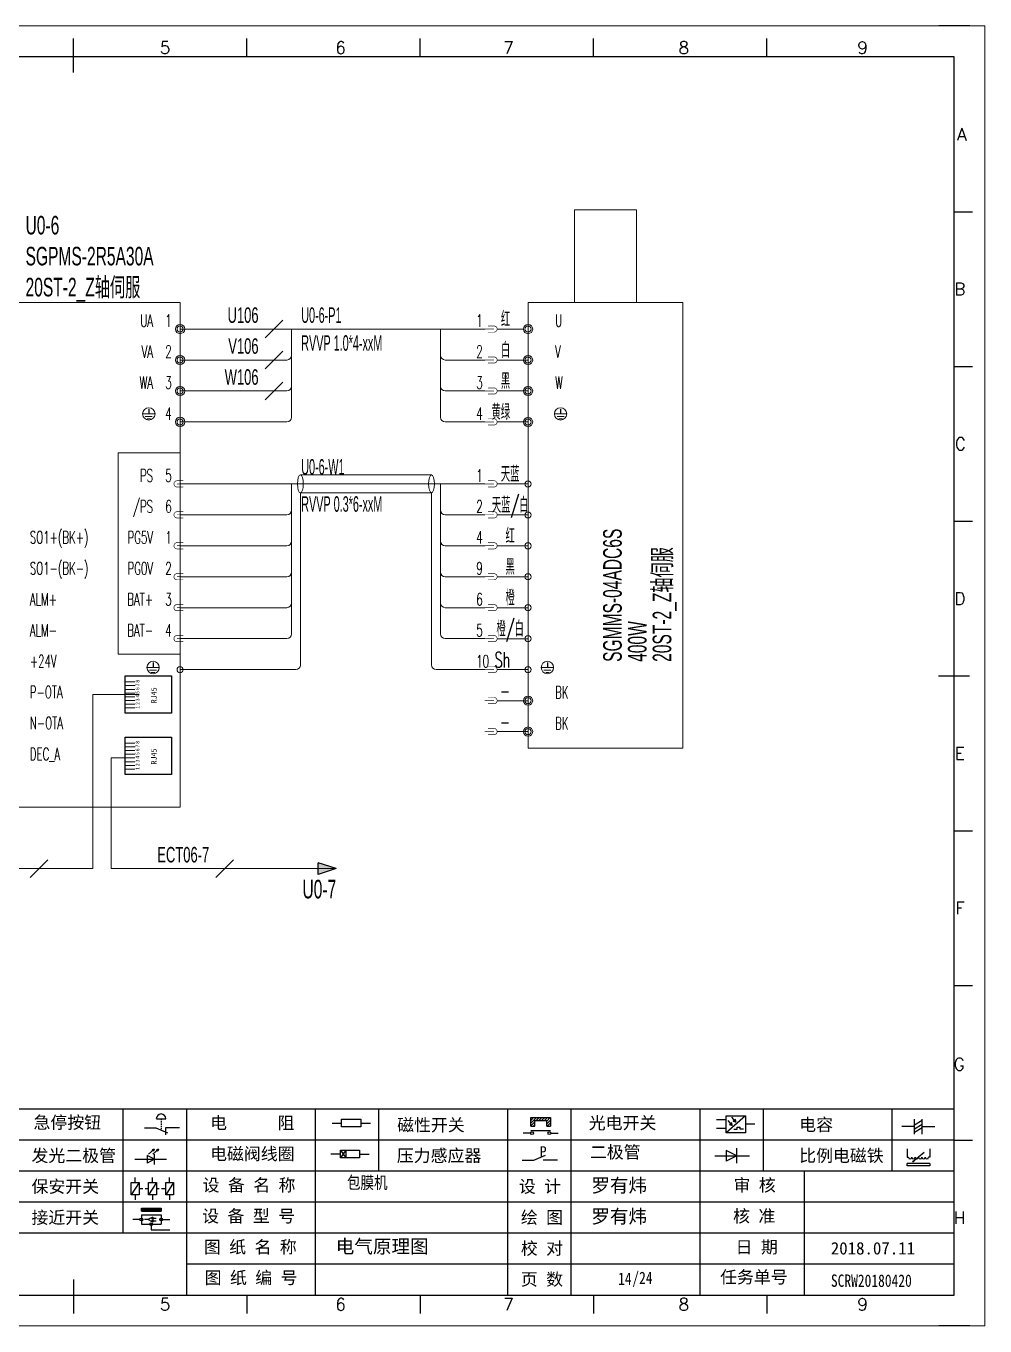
# Model space of a CAD drawing. Extents: x 49673 to 52330, y -5620 to -4375.
# Drawn here: x 51501.1 to 51656, y -5113.3 to -4903.3 of the extents above; entities that cross this region are included whole.
import ezdxf
from ezdxf.enums import TextEntityAlignment as Align

# ---------------------------------------------------------------- set-up
doc = ezdxf.new("R2010")
doc.units = 0
doc.header["$MEASUREMENT"] = 0
doc.layers.add('AE_BOR', color=1, linetype='Continuous')
doc.layers.add('Dimension', color=3, linetype='Continuous', lineweight=13)
doc.styles.get("Standard").update_dxf_attribs({"font": 'txt.shx'})
doc.styles.add('WD', font='simplex.shx', dxfattribs={"bigfont": 'gbcbig.shx'})
doc.styles.add('样式 8', font='arial.ttf')
doc.styles.add('楷体', font='STFANGSO.TTF', dxfattribs={"width": 0.8})
doc.styles.add('汉字', font='')
doc.styles.get('汉字').set_extended_font_data('新宋体')

# ---------------------------------------------------------------- blocks, each defined once
blk = doc.blocks.new('A$C5EEB7F37')
at = {"lineweight": 0}
for p, q in [((0, 16.82), (5.16, 16.82)), ((0, 14.82), (5.16, 14.82)), ((0, 12.82), (5.16, 12.82)), ((0, 10.82), (5.16, 10.82)), ((0, 8.82), (5.16, 8.82)), ((0, 6.82), (5.16, 6.82)), ((0, 4.82), (5.16, 4.82)), ((0, 2.82), (5.16, 2.82))]:
    blk.add_line(p, q, dxfattribs=at)
blk.add_lwpolyline([(0.07, 0), (0.07, 20.03), (25.01, 20.03), (25.01, 0)], close=True)
at = {"char_height": 2, "width": 3.7055, "attachment_point": 1, "rotation": 90}
for s, insert in [('{\\fSimSun|b0|i0|c134|p2;8}', (5.62, 16.42)), ('{\\fSimSun|b0|i0|c134|p2;7}', (5.62, 14.42)), ('{\\fSimSun|b0|i0|c134|p2;6}', (5.62, 12.42)), ('{\\fSimSun|b0|i0|c134|p2;3}', (5.62, 6.42)), ('{\\fSimSun|b0|i0|c134|p2;5}', (5.62, 10.42)), ('{\\fSimSun|b0|i0|c134|p2;4}', (5.62, 8.42)), ('{\\fSimSun|b0|i0|c134|p2;1}', (5.56, 2.42)), ('{\\fSimSun|b0|i0|c134|p2;2}', (5.62, 4.42))]:
    blk.add_mtext(s, dxfattribs=dict(at, insert=insert))
at = {"color": 7, "insert": (13.92, 5.3), "char_height": 3.024, "attachment_point": 1, "rotation": 90}
blk.add_mtext_dynamic_manual_height_columns('{\\fSimSun|b0|i0|c134|p2;RJ45}', width=47.9244, gutter_width=12.5, heights=[0], dxfattribs=at)
blk = doc.blocks.new('磁性开关')
at = {"linetype": 'ByBlock'}
h = blk.add_hatch(dxfattribs=at)
h.set_pattern_fill('ANSI31', color=256, scale=0.1, style=0)
h.set_pattern_definition([(45, (0, 0), (-0.224506403, 0.224506403), [])])
h.paths.add_polyline_path([(-1910.88, -776.69), (-1910.88, -775.29), (-1907.69, -775.29), (-1907.69, -776.69), (-1908.31, -776.69), (-1908.31, -775.79), (-1910.25, -775.79), (-1910.25, -776.69)])
for p, q in [((-1910.88, -776.69), (-1910.88, -775.29)), ((-1910.88, -775.29), (-1907.69, -775.29)), ((-1910.88, -776.69), (-1910.25, -776.69)), ((-1910.25, -776.69), (-1910.25, -775.79)), ((-1910.25, -775.79), (-1908.31, -775.79)), ((-1908.31, -776.69), (-1908.31, -775.79)), ((-1908.31, -776.69), (-1907.69, -776.69)), ((-1907.69, -775.29), (-1907.69, -776.69)), ((-1910.91, -777.81), (-1912.09, -777.81)), ((-1910.88, -777.39), (-1907.69, -777.39)), ((-1907.66, -777.81), (-1906.48, -777.81))]:
    blk.add_line(p, q, dxfattribs=at)
for centre in [(-1910.68, -777.81), (-1907.88, -777.81)]:
    blk.add_circle(centre, 0.225, dxfattribs=at)
blk = doc.blocks.new('光电开关')
at = {"linetype": 'ByBlock'}
h = blk.add_hatch(dxfattribs=at)
h.set_pattern_fill('ANSI31', color=256, scale=0.01, style=0)
h.set_pattern_definition([(45, (0.172267, 0), (-0.0224506403, 0.0224506403), [])])
h.paths.add_polyline_path([(-1882.44, -776.34), (-1882.5, -775.91), (-1882.68, -776.07)])
h.paths.add_polyline_path([(-1882.86, -776.23), (-1882.44, -776.34), (-1882.68, -776.07)])
h.paths.add_polyline_path([(-1883.05, -776.88), (-1883.11, -776.45), (-1883.29, -776.61)])
h.paths.add_polyline_path([(-1883.47, -776.77), (-1883.05, -776.88), (-1883.29, -776.61)])
for p, q in [((-1884.01, -775.96), (-1885.56, -775.96)), ((-1880.91, -775.3), (-1884.01, -778.05)), ((-1883.75, -776.09), (-1883.05, -776.88)), ((-1883.11, -776.45), (-1883.47, -776.77)), ((-1883.05, -776.88), (-1883.47, -776.77)), ((-1883.14, -775.55), (-1882.44, -776.34)), ((-1883.05, -776.88), (-1883.11, -776.45)), ((-1882.5, -775.91), (-1882.86, -776.23)), ((-1882.44, -776.34), (-1882.86, -776.23)), ((-1882.44, -776.34), (-1882.5, -775.91)), ((-1879.37, -776.67), (-1880.91, -776.67)), ((-1884.01, -777.39), (-1885.56, -777.39)), ((-1882.78, -777.47), (-1882.23, -777.47)), ((-1882.23, -777.47), (-1882.23, -777.14)), ((-1882.23, -777.14), (-1881.78, -777.14)), ((-1881.78, -777.47), (-1881.78, -777.14)), ((-1881.23, -777.47), (-1881.78, -777.47))]:
    blk.add_line(p, q, dxfattribs=at)
blk.add_lwpolyline([(-1884.01, -775.3), (-1880.91, -775.3), (-1880.91, -778.05), (-1884.01, -778.05)], close=True, dxfattribs=at)
blk = doc.blocks.new('电磁阀线圈')
at = {"linetype": 'ByBlock'}
for p, q in [((-1854.61, -796.54), (-1856.17, -796.54)), ((-1854.61, -795.92), (-1853.75, -797.16)), ((-1853.75, -795.92), (-1854.61, -797.16)), ((-1853.75, -795.92), (-1853.75, -797.16)), ((-1851.53, -796.54), (-1849.97, -796.54))]:
    blk.add_line(p, q, dxfattribs=at)
blk.add_lwpolyline([(-1854.61, -795.92), (-1851.53, -795.92), (-1851.53, -797.16), (-1854.61, -797.16)], close=True, dxfattribs=at)
blk = doc.blocks.new('压力感应器')
at = {"linetype": 'ByBlock'}
for p, q in [((-1815.59, -777.73), (-1813.71, -776.93)), ((-1817.44, -777.73), (-1815.59, -777.73)), ((-1811.78, -777.73), (-1814.05, -777.73))]:
    blk.add_line(p, q, dxfattribs=at)
at = {"linetype": 'ByBlock', "insert": (-1814.65, -775.48), "char_height": 1.68, "width": 1.2242, "attachment_point": 1}
blk.add_mtext('{\\fNSimSun|b0|i0|c134|p49;P}', dxfattribs=at)
blk = doc.blocks.new('二极管')
at = {"linetype": 'ByBlock'}
for p, q in [((-1787.52, -776.77), (-1781.92, -776.77)), ((-1783.97, -776.77), (-1785.69, -775.9)), ((-1785.69, -775.9), (-1785.69, -777.65)), ((-1783.97, -776.77), (-1785.69, -777.65)), ((-1783.97, -777.99), (-1783.97, -775.56))]:
    blk.add_line(p, q, dxfattribs=at)
blk = doc.blocks.new('电容')
at = {"linetype": 'ByBlock'}
for p, q in [((-1756.08, -782.99), (-1756.08, -780.56)), ((-1754.86, -780.79), (-1756.08, -781.55)), ((-1754.86, -782.99), (-1754.86, -780.56)), ((-1756.08, -781.77), (-1758.13, -781.77)), ((-1754.86, -781.44), (-1756.08, -782.2)), ((-1754.86, -781.99), (-1756.08, -782.75)), ((-1754.86, -781.77), (-1752.81, -781.77))]:
    blk.add_line(p, q, dxfattribs=at)
blk = doc.blocks.new('发光二极管')
at = {"linetype": 'ByBlock'}
for p, q in [((-1755.78, -785.92), (-1754.89, -785.14)), ((-1754.89, -785.14), (-1755.2, -785.22)), ((-1755.2, -785.22), (-1755.01, -785.43)), ((-1755.08, -785.92), (-1754.18, -785.14)), ((-1754.89, -785.14), (-1755.01, -785.43)), ((-1754.18, -785.14), (-1754.49, -785.22)), ((-1754.49, -785.22), (-1754.31, -785.43)), ((-1754.18, -785.14), (-1754.31, -785.43)), ((-1758.01, -786.77), (-1752.89, -786.77)), ((-1754.84, -786.77), (-1756.04, -786.16)), ((-1756.04, -786.16), (-1756.04, -787.39)), ((-1754.84, -786.77), (-1756.04, -787.39)), ((-1754.84, -787.63), (-1754.84, -785.92))]:
    blk.add_line(p, q, dxfattribs=at)
blk = doc.blocks.new('比例电磁阀')
at = {"linetype": 'ByBlock'}
for p, q in [((-1757.26, -775.38), (-1757.26, -776.71)), ((-1757.26, -776.71), (-1757.05, -776.71)), ((-1754.5, -775.98), (-1756.35, -777.44)), ((-1753.58, -776.71), (-1753.8, -776.71)), ((-1753.58, -775.38), (-1753.58, -776.71)), ((-1753.6, -777.73), (-1757.25, -777.73)), ((-1757.25, -778.13), (-1757.25, -777.73)), ((-1753.6, -778.13), (-1757.25, -778.13)), ((-1756.35, -777.44), (-1756.25, -777.25)), ((-1756.35, -777.44), (-1756.15, -777.38)), ((-1756.15, -777.38), (-1756.25, -777.25)), ((-1753.6, -777.73), (-1753.6, -778.13))]:
    blk.add_line(p, q, dxfattribs=at)
for centre in [(-1756.78, -776.71), (-1756.24, -776.71), (-1755.7, -776.71), (-1755.15, -776.71), (-1754.61, -776.71), (-1754.07, -776.71)]:
    blk.add_arc(centre, 0.271, 180, 0, dxfattribs=at)
blk = doc.blocks.new('保安开关')
at = {"linetype": 'ByBlock'}
for p, q in [((-1757.33, -790.79), (-1758.6, -792.81)), ((-1757.96, -790.79), (-1757.96, -789.97)), ((-1754.54, -790.79), (-1755.81, -792.81)), ((-1755.17, -790.79), (-1755.17, -789.97)), ((-1751.75, -790.79), (-1753.02, -792.81)), ((-1752.39, -790.79), (-1752.39, -789.97)), ((-1757.96, -792.81), (-1757.96, -793.62)), ((-1757.33, -791.8), (-1756.72, -791.8)), ((-1756.35, -791.8), (-1755.89, -791.8)), ((-1755.17, -792.81), (-1755.17, -793.62)), ((-1754.52, -791.8), (-1754.06, -791.8)), ((-1753.69, -791.8), (-1753.08, -791.8)), ((-1752.39, -792.81), (-1752.39, -793.62))]:
    blk.add_line(p, q, dxfattribs=at)
for points in [[(-1758.6, -790.79), (-1757.33, -790.79), (-1757.33, -792.81), (-1758.6, -792.81)], [(-1755.81, -790.79), (-1754.54, -790.79), (-1754.54, -792.81), (-1755.81, -792.81)], [(-1753.02, -790.79), (-1751.75, -790.79), (-1751.75, -792.81), (-1753.02, -792.81)]]:
    blk.add_lwpolyline(points, close=True, dxfattribs=at)
blk = doc.blocks.new('接近开关')
at = {"linetype": 'ByBlock'}
h = blk.add_hatch(dxfattribs=at)
h.set_pattern_fill('ANSI31', color=256, scale=0.01, style=0)
h.set_pattern_definition([(45, (-89.131516, -30.795668), (-0.0224506403, 0.0224506403), [])])
h.paths.add_polyline_path([(-1516.96, -1123.35), (-1516.96, -1122.85), (-1513.76, -1122.85), (-1513.76, -1123.35)])
for p, q in [((-1516.96, -1123.35), (-1516.96, -1122.85)), ((-1516.96, -1122.85), (-1513.76, -1122.85)), ((-1516.96, -1123.35), (-1513.76, -1123.35)), ((-1513.76, -1122.85), (-1513.76, -1123.35)), ((-1517.18, -1124.71), (-1518.36, -1124.71)), ((-1516.96, -1123.95), (-1513.76, -1123.95)), ((-1516.96, -1123.95), (-1516.96, -1125.47)), ((-1516.96, -1125.47), (-1513.76, -1125.47)), ((-1515.91, -1124.71), (-1516.45, -1124.71)), ((-1515.11, -1124.31), (-1515.91, -1124.71)), ((-1515.11, -1125.11), (-1515.91, -1124.71)), ((-1515.33, -1124.53), (-1515.17, -1124.53)), ((-1515.33, -1124.88), (-1515.17, -1124.88)), ((-1515.25, -1124.45), (-1515.25, -1124.61)), ((-1515.11, -1124.31), (-1515.11, -1125.11)), ((-1515.11, -1124.48), (-1514.58, -1124.48)), ((-1515.11, -1124.94), (-1514.58, -1124.94)), ((-1513.76, -1123.95), (-1513.76, -1125.47)), ((-1513.54, -1124.71), (-1512.36, -1124.71)), ((-1515.36, -1125.69), (-1515.36, -1126.36)), ((-1515.36, -1126.36), (-1512.36, -1126.36))]:
    blk.add_line(p, q, dxfattribs=at)
for centre in [(-1516.96, -1124.71), (-1515.36, -1125.47), (-1513.76, -1124.71)]:
    blk.add_circle(centre, 0.225, dxfattribs=at)
blk = doc.blocks.new('电阻')
at = {"linetype": 'ByBlock'}
for p, q in [((-3.09, 0), (-1.57, 0)), ((1.57, 0), (3.09, 0))]:
    blk.add_line(p, q, dxfattribs=at)
blk.add_lwpolyline([(-1.57, 0.63), (1.57, 0.63), (1.57, -0.63), (-1.57, -0.63)], close=True, dxfattribs=at)
blk = doc.blocks.new('急停按钮')
at = {"linetype": 'ByBlock'}
for p, q in [((-1.86, 0), (0, 0)), ((0, 0), (1.88, -0.81)), ((0.06, 1.45), (1.61, 1.45)), ((0.83, 1.45), (0.83, 1.24)), ((0.83, 1.07), (0.83, 0.85)), ((0.83, 0.68), (0.83, 0.47)), ((0.83, 0.29), (0.83, 0.08)), ((3.81, 0), (1.54, 0)), ((1.54, 0), (1.54, -1.15)), ((0.83, -0.09), (0.83, -0.24))]:
    blk.add_line(p, q, dxfattribs=at)
blk.add_arc((0.83, 1.45), 0.774, 0, 180)
blk = doc.blocks.new('电控横A4')
for p, q in [((292, -5), (5, -5)), ((292, -205), (292, -5)), ((10.03, -205), (289.53, -205)), ((130.8, -205), (190.75, -205)), ((190.75, -205), (259.54, -205))]:
    blk.add_line(p, q)
at = {"linetype": 'ByBlock'}
for p, q in [((292, -175), (5, -175)), ((292, -180), (5, -180)), ((292, -185), (5, -185)), ((292, -190), (5, -190)), ((292, -195), (5, -195)), ((292, -200), (168.03, -200))]:
    blk.add_line(p, q, dxfattribs=at)
at = {"color": 0, "lineweight": -2}
for p, q in [((157.79, -175), (157.79, -195)), ((168.03, -175), (168.03, -204.92)), ((188.84, -175), (188.84, -185)), ((199.08, -175), (199.08, -185)), ((219.89, -175), (219.89, -185)), ((230.12, -175), (230.12, -185)), ((250.93, -175), (250.93, -185)), ((261.17, -175), (261.17, -185)), ((281.98, -175), (281.98, -185)), ((188.84, -185), (188.84, -204.92)), ((219.89, -185), (219.89, -205)), ((230.12, -185), (230.12, -205)), ((250.93, -185), (250.93, -205)), ((267.79, -185), (267.79, -205))]:
    blk.add_line(p, q, dxfattribs=at)
at = {"color": 0, "ltscale": 2}
for p, q in [((292, -205), (292, -183.55)), ((259.54, -205), (289.53, -205)), ((259.54, -205), (292, -205))]:
    blk.add_line(p, q, dxfattribs=at)
at = {"layer": 'AE_BOR', "color": 1, "lineweight": 15}
for p, q in [((0, 0), (297, 0)), ((297, 0), (297, -210)), ((297, -210), (0, -210))]:
    blk.add_line(p, q, dxfattribs=at)
at = {"layer": 'AE_BOR'}
for p, q in [((149.78, -5), (149.78, -2)), ((177.78, -5), (177.78, -2)), ((205.78, -5), (205.78, -2)), ((233.78, -5), (233.78, -2)), ((261.78, -5), (261.78, -2)), ((292, -30), (295, -30)), ((292, -55), (295, -55)), ((292, -80), (295, -80)), ((292, -130), (295, -130)), ((292, -155), (295, -155)), ((292, -180), (295, -180)), ((149.78, -205), (149.78, -208)), ((177.78, -205), (177.78, -208)), ((205.78, -205), (205.78, -208)), ((233.78, -205), (233.78, -208)), ((261.78, -205), (261.78, -208))]:
    blk.add_line(p, q, dxfattribs=at)
at = {"layer": 'AE_BOR', "lineweight": 30}
for p, q in [((294.53, 0), (289.53, 0)), ((294.53, -210), (289.53, -210))]:
    blk.add_line(p, q, dxfattribs=at)
at = {"layer": 'AE_BOR', "color": 2, "lineweight": 30}
for p, q in [((149.78, -7.5), (149.78, -2.5)), ((289.5, -105), (294.5, -105)), ((149.78, -202.5), (149.78, -207.5)), ((149.78, -205), (149.78, -207.5))]:
    blk.add_line(p, q, dxfattribs=at)
for name, p in [('急停按钮', (163.12, -177.98)), ('电阻', (194.66, -177.22))]:
    blk.add_blockref(name, p)
at = {"linetype": 'ByBlock'}
for name, p in [('磁性开关', (2134.53, 598.96)), ('光电开关', (2139.22, 599.27)), ('电容', (2041.69, 603.98)), ('发光二极管', (1917.72, 603.69)), ('电磁阀线圈', (2047.53, 614.3)), ('压力感应器', (2039.72, 594.52)), ('二极管', (2040.91, 594.27)), ('比例电磁阀', (2041.69, 593.98)), ('保安开关', (1917.72, 603.98)), ('接近开关', (1677.72, 931.9))]:
    blk.add_blockref(name, p, dxfattribs=at)
at = {"char_height": 2, "attachment_point": 1, "style": '汉字'}
for s, insert in [('{\\fKaiTi_GB2312|b0|i0|c134|p49;急停按钮}', (143.35, -176.12)), ('{\\fKaiTi_GB2312|b0|i0|c134|p49;电      阻}', (171.86, -176.19)), ('{\\fKaiTi_GB2312|b0|i0|c134|p49;磁性开关}', (202.07, -176.53)), ('{\\fKaiTi_GB2312|b0|i0|c134|p49;光电开关}', (233.02, -176.19)), ('{\\fKaiTi_GB2312|b0|i0|c134|p49;电容}', (267, -176.48)), ('{\\fKaiTi_GB2312|b0|i0|c134|p49;发光二极管}', (143.02, -181.48)), ('{\\fKaiTi_GB2312|b0|i0|c134|p49;电磁阀线圈}', (171.86, -181.19)), ('{\\fKaiTi_GB2312|b0|i0|c134|p49;压力感应器}', (202.02, -181.47)), ('{\\fKaiTi_GB2312|b0|i0|c134|p49;二极管}', (233.2, -180.91)), ('{\\fKaiTi_GB2312|b0|i0|c134|p49;比例电磁铁}', (267, -181.48)), ('{\\fKaiTi_GB2312|b0|i0|c134|p49;保安开关}', (143.02, -186.48)), ('{\\fKaiTi_GB2312|b0|i0|c134|p0;设 备 名 称}', (170.65, -186.24)), ('{\\fKaiTi_GB2312|b0|i0|c134|p0;设 计}', (221.72, -186.46)), ('{\\fKaiTi_GB2312|b0|i0|c134|p0;审 核}', (256.39, -186.25)), ('{\\fKaiTi_GB2312|b0|i0|c134|p0;设 备 型 号}', (170.58, -191.24)), ('{\\fKaiTi_GB2312|b0|i0|c134|p0;核 准}', (256.32, -191.25)), ('{\\fKaiTi_GB2312|b0|i0|c134|p49;接近开关}', (143.02, -191.48)), ('{\\fKaiTi_GB2312|b0|i0|c134|p0;绘 图}', (222.05, -191.46)), ('{\\fKaiTi_GB2312|b0|i0|c134|p0;图 纸 名 称}', (170.86, -196.24)), ('{\\fKaiTi_GB2312|b0|i0|c134|p0;校 对}', (222.05, -196.46)), ('{\\fKaiTi_GB2312|b0|i0|c134|p0;日 期}', (256.72, -196.25)), ('{\\fKaiTi_GB2312|b0|i0|c134|p0;图 纸 编 号}', (170.98, -201.2)), ('{\\fKaiTi_GB2312|b0|i0|c134|p0;页 数}', (222.05, -201.46)), ('{\\fKaiTi_GB2312|b0|i0|c134|p0;任务单号}', (254.22, -201.1))]:
    blk.add_mtext(s, dxfattribs=dict(at, insert=insert))
at = {"color": 0, "lineweight": 0, "char_height": 2, "attachment_point": 1, "style": '楷体'}
for s, insert, width in [('包膜机', (193.97, -185.83), 9.1252), ('/24', (240.05, -201.23), 5.6327), ('SCRW20180420', (272.12, -201.68), 9.8608)]:
    blk.add_mtext(s, dxfattribs=dict(at, insert=insert, width=width))
at = {"attachment_point": 1}
for s, insert, char_height, width in [('{\\fKaiTi_GB2312|b0|i0|c134|p49;罗有炜}', (233.43, -186.2), 2.2, 15.3175), ('{\\fKaiTi_GB2312|b0|i0|c134|p49;罗有炜}', (233.43, -191.2), 2.2, 15.3175), ('{\\fKaiTi_GB2312|b0|i0|c134|p49;电气原理图}', (192.15, -196.05), 2.2, 25.88), ('{\\fKaiTi_GB2312|b0|i0|c134|p49;2018.07.11}', (272.1, -196.45), 2, 60.2542)]:
    blk.add_mtext(s, dxfattribs=dict(at, insert=insert, char_height=char_height, width=width))
at = {"layer": 'AE_BOR', "style": 'WD'}
for s, p in [('5', (164.59, -4.5)), ('6', (192.94, -4.5)), ('7', (220.04, -4.5)), ('8', (248.37, -4.5)), ('9', (277.23, -4.5)), ('5', (164.59, -207.5)), ('6', (192.94, -207.5)), ('7', (220.04, -207.5)), ('8', (248.37, -207.5)), ('9', (277.23, -207.5))]:
    blk.add_text(s, height=2, dxfattribs=at).set_placement(p, align=Align.CENTER)
for s, p in [('A', (294.03, -17.5)), ('B', (293.84, -42.5)), ('C', (293.93, -67.5)), ('D', (293.84, -92.5)), ('E', (293.74, -117.5)), ('F', (293.74, -142.5)), ('F', (293.74, -142.5)), ('G', (293.74, -167.72)), ('H', (293.84, -192.5))]:
    blk.add_text(s, height=2, dxfattribs=at).set_placement(p, align=Align.MIDDLE_RIGHT)

msp = doc.modelspace()

# ---------------------------------------------------------------- hatches: boundary and pattern name
msp.add_hatch(color=256).paths.add_polyline_path([(51551.2, -5039.44), (51548.28, -5040.38), (51548.28, -5038.51)])
msp.add_hatch(color=256).paths.add_polyline_path([(51551.2, -5039.44), (51548.28, -5040.38), (51548.28, -5038.51)])

# ---------------------------------------------------------------- linework, layer by layer
at = {"lineweight": 0}
for p, q in [((51525.99, -4952.28), (51575.19, -4952.28)), ((51544, -4966.53), (51544, -4952.28)), ((51568.05, -4966.53), (51568.05, -4952.28)), ((51577.19, -4952.28), (51581.43, -4952.28)), ((51525.99, -4957.28), (51543.25, -4957.28)), ((51575.19, -4957.28), (51568.8, -4957.28)), ((51582.18, -4957.28), (51577.19, -4957.28)), ((51525.99, -4962.28), (51543.25, -4962.28)), ((51575.19, -4962.28), (51568.8, -4962.28)), ((51582.18, -4962.28), (51577.19, -4962.28)), ((51520.04, -4965.99), (51521.83, -4965.99)), ((51520.37, -4966.42), (51521.5, -4966.42)), ((51586.53, -4965.99), (51588.32, -4965.99)), ((51586.86, -4966.42), (51587.99, -4966.42)), ((51520.66, -4966.77), (51521.23, -4966.77)), ((51525.99, -4967.28), (51543.25, -4967.28)), ((51575.19, -4967.28), (51568.8, -4967.28)), ((51582.18, -4967.29), (51577.19, -4967.29)), ((51587.15, -4966.77), (51587.72, -4966.77)), ((51545.43, -4975.83), (51566.59, -4975.83)), ((51575.19, -4977.29), (51525.99, -4977.29)), ((51544, -5001.54), (51544, -4977.29)), ((51545.41, -4978.76), (51545.41, -5006.55)), ((51545.41, -4978.76), (51566.59, -4978.76)), ((51566.59, -4978.76), (51566.59, -5006.55)), ((51568.05, -5001.54), (51568.05, -4977.29)), ((51582.18, -4977.3), (51577.19, -4977.3)), ((51525.99, -4982.29), (51543.25, -4982.29)), ((51575.19, -4982.29), (51568.8, -4982.29)), ((51582.18, -4982.3), (51577.19, -4982.3)), ((51525.99, -4987.29), (51543.25, -4987.29)), ((51575.19, -4987.29), (51568.8, -4987.29)), ((51582.18, -4987.3), (51577.19, -4987.3)), ((51525.99, -4992.29), (51543.25, -4992.29)), ((51575.19, -4992.29), (51568.8, -4992.29)), ((51582.18, -4992.3), (51577.19, -4992.3)), ((51525.99, -4997.29), (51543.25, -4997.29)), ((51575.19, -4997.29), (51568.8, -4997.29)), ((51582.18, -4997.3), (51577.19, -4997.3)), ((51525.99, -5002.29), (51543.25, -5002.29)), ((51575.19, -5002.29), (51568.8, -5002.29)), ((51582.18, -5002.3), (51577.19, -5002.3)), ((51520.73, -5006.96), (51522.52, -5006.96)), ((51521.06, -5007.39), (51522.18, -5007.39)), ((51521.34, -5007.74), (51521.92, -5007.74)), ((51525.99, -5007.3), (51544.66, -5007.3)), ((51575.19, -5007.29), (51567.34, -5007.29)), ((51582.18, -5007.3), (51577.19, -5007.3)), ((51584.41, -5006.96), (51586.2, -5006.96)), ((51584.74, -5007.39), (51585.86, -5007.39)), ((51585.03, -5007.74), (51585.6, -5007.74)), ((51582.18, -5012.31), (51577.19, -5012.31)), ((51582.18, -5017.31), (51577.19, -5017.31))]:
    msp.add_line(p, q, dxfattribs=at)
for p, q in [((51520.94, -4965.2), (51520.94, -4965.99)), ((51587.43, -4965.2), (51587.43, -4965.99)), ((51521.62, -5006.16), (51521.62, -5006.95)), ((51585.3, -5006.16), (51585.3, -5006.95)), ((51551.2, -5039.44), (51548.28, -5038.51)), ((51548.28, -5040.38), (51548.28, -5038.51)), ((51551.2, -5039.44), (51548.28, -5038.51)), ((51551.2, -5039.44), (51548.28, -5040.38)), ((51551.2, -5039.44), (51548.28, -5040.38))]:
    msp.add_line(p, q)
at = {"color": 3, "lineweight": 0}
for p, q in [((51511.89, -5039.44), (51511.89, -5011.33)), ((51519.4, -5011.33), (51511.89, -5011.33)), ((51514.87, -5021.56), (51514.87, -5039.44)), ((51517.12, -5021.56), (51514.87, -5021.56)), ((51511.89, -5039.44), (51479.05, -5039.44)), ((51551.2, -5039.44), (51514.87, -5039.44))]:
    msp.add_line(p, q, dxfattribs=at)
at = {"lineweight": 0}
for points in [[(51589.68, -4933), (51599.68, -4933), (51599.68, -4948), (51589.68, -4948)], [(51497.36, -4948), (51525.99, -4948), (51525.99, -5029.51), (51497.36, -5029.51)], [(51582.18, -4948), (51607.18, -4948), (51607.18, -5020), (51582.18, -5020)], [(51525.99, -4972.29), (51515.99, -4972.29), (51515.99, -5004.79), (51525.99, -5004.79)]]:
    msp.add_lwpolyline(points, close=True, dxfattribs=at)
at = {"color": 3, "lineweight": 0, "const_width": 0.1, "flags": 128}
for points in [[(51575.69, -4951.78), (51576.69, -4951.78, -1), (51576.69, -4952.78), (51575.69, -4952.78)], [(51575.69, -4956.78), (51576.69, -4956.78, -1), (51576.69, -4957.78), (51575.69, -4957.78)], [(51575.69, -4961.78), (51576.69, -4961.78, -1), (51576.69, -4962.78), (51575.69, -4962.78)], [(51575.69, -4966.78), (51576.69, -4966.78, -1), (51576.69, -4967.78), (51575.69, -4967.78)], [(51526.49, -4976.79), (51525.49, -4976.79, 1), (51525.49, -4977.79), (51526.49, -4977.79)], [(51575.69, -4976.79), (51576.69, -4976.79, -1), (51576.69, -4977.79), (51575.69, -4977.79)], [(51526.49, -4981.79), (51525.49, -4981.79, 1), (51525.49, -4982.79), (51526.49, -4982.79)], [(51575.69, -4981.79), (51576.69, -4981.79, -1), (51576.69, -4982.79), (51575.69, -4982.79)], [(51526.49, -4986.79), (51525.49, -4986.79, 1), (51525.49, -4987.79), (51526.49, -4987.79)], [(51575.69, -4986.79), (51576.69, -4986.79, -1), (51576.69, -4987.79), (51575.69, -4987.79)], [(51526.49, -4991.79), (51525.49, -4991.79, 1), (51525.49, -4992.79), (51526.49, -4992.79)], [(51575.69, -4991.79), (51576.69, -4991.79, -1), (51576.69, -4992.79), (51575.69, -4992.79)], [(51526.49, -4996.79), (51525.49, -4996.79, 1), (51525.49, -4997.79), (51526.49, -4997.79)], [(51575.69, -4996.79), (51576.69, -4996.79, -1), (51576.69, -4997.79), (51575.69, -4997.79)], [(51526.49, -5001.79), (51525.49, -5001.79, 1), (51525.49, -5002.79), (51526.49, -5002.79)], [(51575.69, -5001.79), (51576.69, -5001.79, -1), (51576.69, -5002.79), (51575.69, -5002.79)], [(51575.69, -5006.79), (51576.69, -5006.79, -1), (51576.69, -5007.79), (51575.69, -5007.79)], [(51575.69, -5011.8), (51576.69, -5011.8, -1), (51576.69, -5012.8), (51575.69, -5012.8)], [(51575.69, -5016.8), (51576.69, -5016.8, -1), (51576.69, -5017.8), (51575.69, -5017.8)]]:
    msp.add_lwpolyline(points, format="xyb", dxfattribs=at)
for points in [[(51576.69, -4952.28), (51575.19, -4952.28)], [(51576.69, -4957.28), (51575.19, -4957.28)], [(51576.69, -4962.28), (51575.19, -4962.28)], [(51576.69, -4967.28), (51575.19, -4967.28)], [(51525.49, -4977.29), (51526.99, -4977.29)], [(51576.69, -4977.29), (51575.19, -4977.29)], [(51525.49, -4982.29), (51526.99, -4982.29)], [(51576.69, -4982.29), (51575.19, -4982.29)], [(51525.49, -4987.29), (51526.99, -4987.29)], [(51576.69, -4987.29), (51575.19, -4987.29)], [(51525.49, -4992.29), (51526.99, -4992.29)], [(51576.69, -4992.29), (51575.19, -4992.29)], [(51525.49, -4997.29), (51526.99, -4997.29)], [(51576.69, -4997.29), (51575.19, -4997.29)], [(51525.49, -5002.29), (51526.99, -5002.29)], [(51576.69, -5002.29), (51575.19, -5002.29)], [(51576.69, -5007.29), (51575.19, -5007.29)], [(51576.69, -5012.3), (51575.19, -5012.3)], [(51576.69, -5017.3), (51575.19, -5017.3)]]:
    msp.add_lwpolyline(points, dxfattribs=at)
at = {"lineweight": 0}
for centre, radius in [((51525.99, -4952.28), 0.75), ((51525.99, -4952.28), 0.5), ((51582.18, -4952.28), 0.75), ((51582.18, -4952.28), 0.5), ((51525.99, -4957.28), 0.75), ((51525.99, -4957.28), 0.5), ((51582.18, -4957.28), 0.75), ((51582.18, -4957.28), 0.5), ((51525.99, -4962.28), 0.75), ((51525.99, -4962.28), 0.5), ((51582.18, -4962.28), 0.75), ((51582.18, -4962.28), 0.5), ((51520.94, -4965.99), 1), ((51587.43, -4965.99), 1), ((51525.99, -4967.28), 0.75), ((51525.99, -4967.28), 0.5), ((51582.18, -4967.29), 0.75), ((51582.18, -4967.29), 0.5), ((51582.18, -4977.3), 0.5), ((51582.18, -4982.3), 0.5), ((51582.18, -4987.3), 0.5), ((51582.18, -4992.3), 0.5), ((51582.18, -4997.3), 0.5), ((51582.18, -5002.3), 0.5), ((51521.62, -5006.95), 1), ((51585.3, -5006.95), 1), ((51525.99, -5007.3), 0.5), ((51582.18, -5007.3), 0.5), ((51582.18, -5012.31), 0.75), ((51582.18, -5012.31), 0.5), ((51582.18, -5017.31), 0.75), ((51582.18, -5017.31), 0.5)]:
    msp.add_circle(centre, radius, dxfattribs=at)
for centre, start, end in [((51543.25, -4956.53), 270, 0), ((51568.8, -4956.53), 180, 270), ((51543.25, -4961.53), 270, 0), ((51568.8, -4961.53), 180, 270), ((51543.25, -4966.53), 270, 0), ((51568.8, -4966.53), 180, 270), ((51543.25, -4981.54), 270, 0), ((51568.8, -4981.54), 180, 270), ((51543.25, -4986.54), 270, 0), ((51568.8, -4986.54), 180, 270), ((51543.25, -4991.54), 270, 0), ((51568.8, -4991.54), 180, 270), ((51543.25, -4996.54), 270, 0), ((51568.8, -4996.54), 180, 270), ((51543.25, -5001.54), 270, 0), ((51568.8, -5001.54), 180, 270), ((51544.66, -5006.55), 270, 0), ((51567.34, -5006.54), 180, 270)]:
    msp.add_arc(centre, 0.75, start, end, dxfattribs=at)
msp.add_ellipse((51545.41, -4977.29), major_axis=(0, 1.47), ratio=0.316938, dxfattribs=at)
at = {"lineweight": 0, "extrusion": (0, 0, -1)}
msp.add_ellipse((51566.59, -4977.29), major_axis=(0, 1.47), ratio=0.316938, dxfattribs=at)
at = {"layer": 'Dimension', "lineweight": 0}
for p, q in [((51539.73, -4953.69), (51542.56, -4950.86)), ((51539.73, -4958.69), (51542.56, -4955.86)), ((51539.73, -4963.69), (51542.56, -4960.86)), ((51501.78, -5040.86), (51504.61, -5038.03)), ((51531.76, -5040.86), (51534.59, -5038.03))]:
    msp.add_line(p, q, dxfattribs=at)

# ---------------------------------------------------------------- block references
msp.add_blockref('电控横A4', (51358.97, -4903.32))
at = {"lineweight": 0, "xscale": 0.2999999999992724, "yscale": 0.2999999999992724, "zscale": 0.2999999999992724}
for p in [(51517.12, -5014.33), (51517.12, -5024.21)]:
    msp.add_blockref('A$C5EEB7F37', p, dxfattribs=at)

# ---------------------------------------------------------------- texts
at = {"lineweight": 0, "style": 'WD', "width": 0.6}
for s, height, p in [('红', 2.5, (51579.29, -4951.93)), ('UA', 2, (51521.62, -4951.93)), ('1', 2, (51524.62, -4951.92)), ('VA', 2, (51521.62, -4956.93)), ('2', 2, (51524.62, -4956.92)), ('白', 2.5, (51579.29, -4956.93)), ('WA', 2, (51521.62, -4961.93)), ('3', 2, (51524.62, -4961.92)), ('黑', 2.5, (51579.29, -4961.93)), ('黄绿', 2.5, (51579.29, -4966.93)), ('4', 2, (51524.62, -4966.93)), ('Sh', 2.5, (51579.29, -5006.95)), ('-', 2.5, (51579.29, -5011.96)), ('-', 2.5, (51579.29, -5016.96))]:
    msp.add_text(s, height=height, dxfattribs=at).set_placement(p, align=Align.RIGHT)
for s, p in [('1', (51573.82, -4951.92)), ('U', (51586.55, -4951.93)), ('2', (51573.82, -4956.92)), ('V', (51586.55, -4956.93)), ('3', (51573.82, -4961.92)), ('W', (51586.55, -4961.93)), ('4', (51573.82, -4966.93)), ('1', (51573.82, -4976.94)), ('2', (51573.82, -4981.94)), ('SO1+(BK+)', (51501.73, -4986.93)), ('4', (51573.82, -4986.94)), ('SO1-(BK-)', (51501.73, -4991.93)), ('9', (51573.82, -4991.94)), ('ALM+', (51501.73, -4996.93)), ('6', (51573.82, -4996.94)), ('ALM-', (51501.73, -5001.93)), ('5', (51573.82, -5001.94)), ('+24V', (51501.73, -5006.93)), ('10', (51573.82, -5006.94)), ('P-OTA', (51501.73, -5011.93)), ('BK', (51586.55, -5011.96)), ('N-OTA', (51501.73, -5016.93)), ('BK', (51586.55, -5016.96)), ('DEC_A', (51501.73, -5021.93))]:
    msp.add_text(s, height=2, dxfattribs=at).set_placement(p)
at = {"color": 6, "lineweight": 0, "style": 'WD', "width": 0.6}
for s, p in [('天蓝', (51579.29, -4976.95)), ('天蓝/白', (51579.29, -4981.95)), ('红', (51579.29, -4986.95)), ('黑', (51579.29, -4991.95)), ('橙', (51579.29, -4996.95)), ('橙/白', (51579.29, -5001.95))]:
    msp.add_text(s, height=2.5, dxfattribs=at).set_placement(p, align=Align.CENTER)
for s, p in [('PS', (51521.62, -4976.94)), ('5', (51524.62, -4976.94)), ('/PS', (51521.62, -4981.94)), ('6', (51524.62, -4981.94)), ('PG5V', (51521.62, -4986.94)), ('1', (51524.62, -4986.94)), ('PG0V', (51521.62, -4991.95)), ('2', (51524.62, -4991.95)), ('BAT+', (51521.62, -4996.94)), ('3', (51524.62, -4996.94)), ('BAT-', (51521.62, -5001.95)), ('4', (51524.62, -5001.95))]:
    msp.add_text(s, height=2, dxfattribs=at).set_placement(p, align=Align.RIGHT)
at = {"layer": 'Dimension', "lineweight": 0, "style": '样式 8', "width": 0.6}
for s, p in [('U0-6', (51501.03, -4937)), ('SGPMS-2R5A30A', (51501.03, -4942)), ('20ST-2_Z轴伺服', (51501.03, -4947))]:
    msp.add_text(s, height=3, dxfattribs=at).set_placement(p)
for s, height, p in [('U106', 2.5, (51538.66, -4951.28)), ('V106', 2.5, (51538.66, -4956.28)), ('W106', 2.5, (51538.66, -4961.28)), ('ECT06-7', 2.5, (51530.69, -5038.44)), ('U0-7', 3, (51551.2, -5044.25))]:
    msp.add_text(s, height=height, dxfattribs=at).set_placement(p, align=Align.RIGHT)
at = {"layer": 'Dimension', "color": 3, "lineweight": 0, "style": '样式 8', "width": 0.5}
for s, p in [('U0-6-P1', (51545.55, -4951.28)), ('U0-6-W1', (51545.55, -4975.79))]:
    msp.add_text(s, height=2.5, dxfattribs=at).set_placement(p)
at = {"layer": 'Dimension', "color": 1, "lineweight": 0, "style": '样式 8', "width": 0.5}
for s, p in [('RVVP 1.0*4-xxM', (51545.55, -4953.28)), ('RVVP 0.3*6-xxM', (51545.55, -4979.29))]:
    msp.add_text(s, height=2.5, dxfattribs=at).set_placement(p, align=Align.TOP_LEFT)
at = {"layer": 'Dimension', "color": 6, "lineweight": 0, "style": '样式 8', "width": 0.6}
for s, p in [('SGMMS-04ADC6S', (51597.31, -5006.04)), ('20ST-2_Z轴伺服', (51605.31, -5006.04))]:
    msp.add_text(s, height=3, rotation=90, dxfattribs=at).set_placement(p)
at = {"layer": 'Dimension', "lineweight": 0, "style": '样式 8', "width": 0.6}
msp.add_text('400W', height=3, rotation=90, dxfattribs=at).set_placement((51601.31, -5006.04))
at = {"layer": 'Dimension', "color": 0, "lineweight": 0, "insert": (51596.72, -5104.68), "char_height": 2, "width": 2.9421, "attachment_point": 1, "style": '楷体'}
msp.add_mtext('14', dxfattribs=at)

doc.saveas('drawing.dxf')
